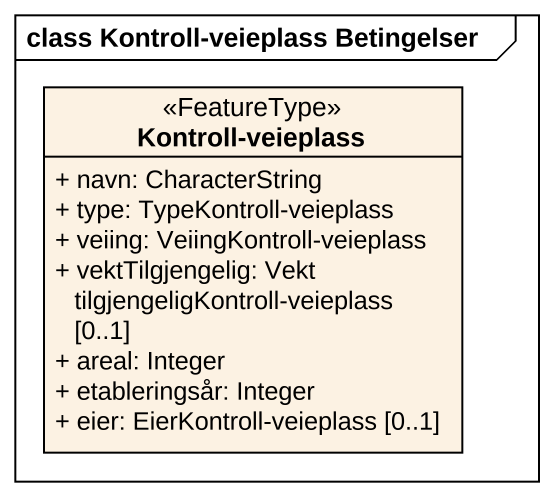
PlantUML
@startuml
mainframe class Kontroll-veieplass Betingelser
hide circle
hide empty members
skinparam classAttributeIconSize 0
class "Kontroll-veieplass" as Kontroll_veieplass <<FeatureType>> {
  + navn: CharacterString
  + type: TypeKontroll-veieplass
  + veiing: VeiingKontroll-veieplass
  + vektTilgjengelig: Vekt tilgjengeligKontroll-veieplass [0..1]
  + areal: Integer
  + etableringsår: Integer
  + eier: EierKontroll-veieplass [0..1]
}
@enduml
